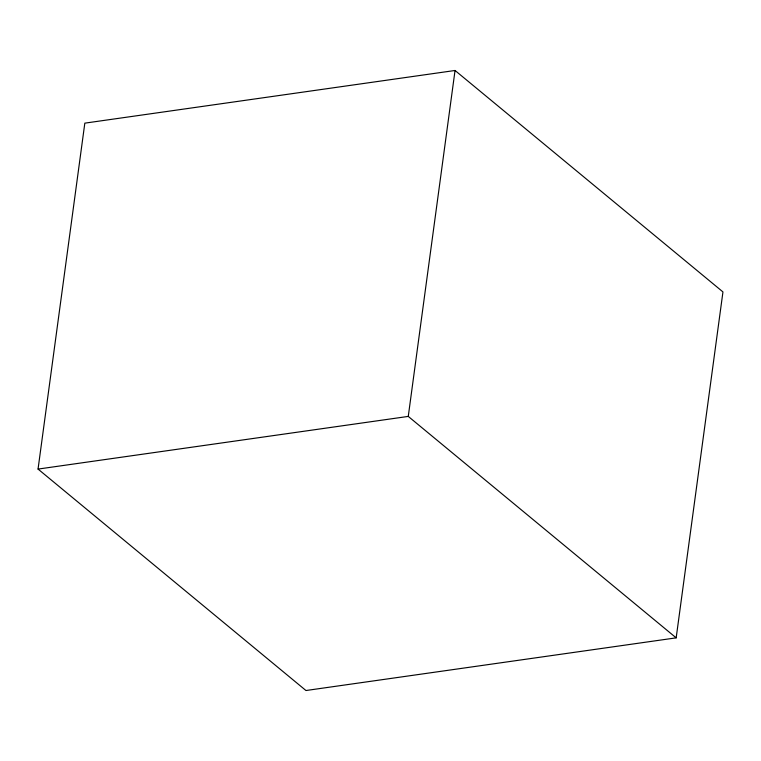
<?xml version="1.0" encoding="UTF-8"?>
<svg xmlns="http://www.w3.org/2000/svg" width="761" height="761" viewBox="0 0 761 761"><rect width="100%" height="100%" fill="white"/><g stroke="black" fill="none" stroke-linecap="round" stroke-linejoin="round"><path stroke-width="1.14" d="M38.05 469.08L84.823 123.149L455.04 70.478L722.95 291.92L676.177 637.851L305.96 690.522L38.05 469.08L408.267 416.41L676.177 637.851M408.267 416.41L455.04 70.478"/></g></svg>
